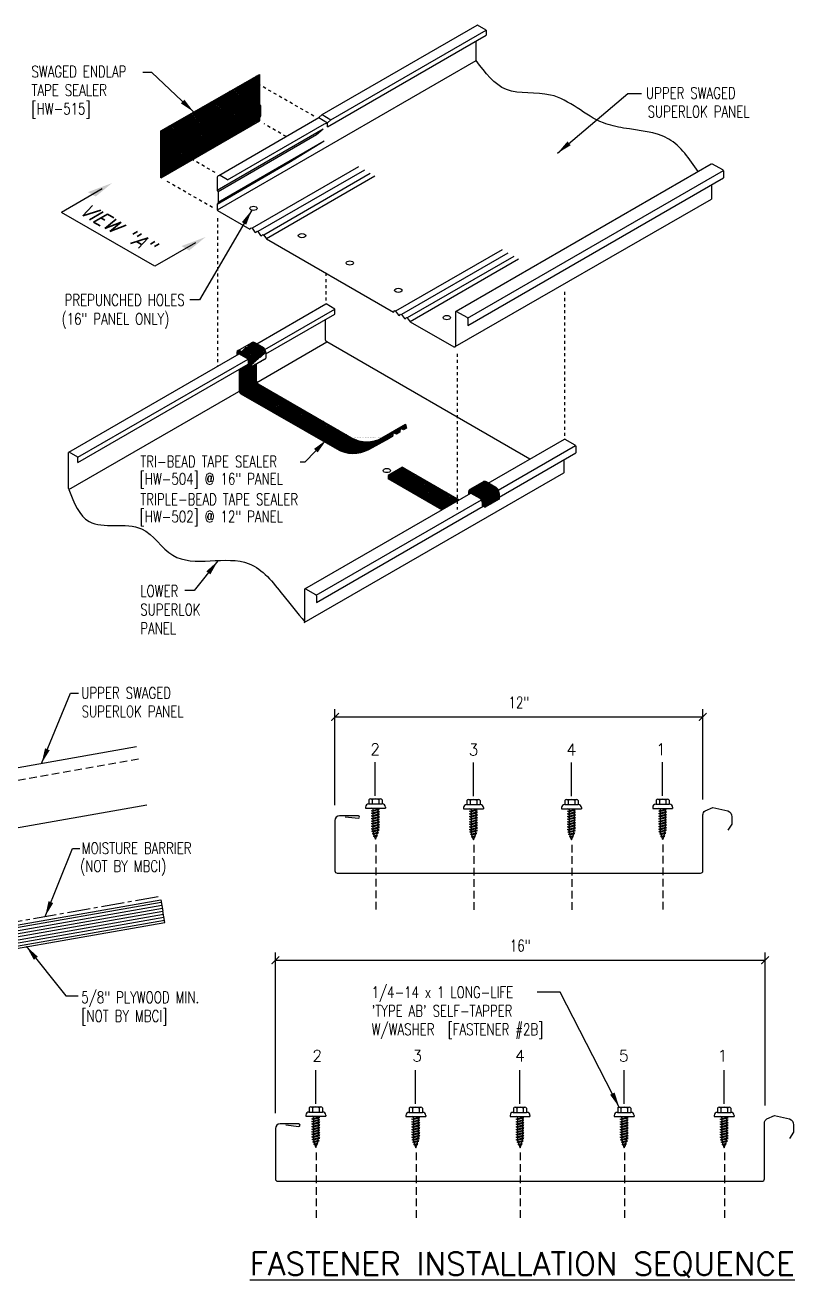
# Model space of a CAD drawing. Header units: inches. Extents: x 1.3 to 48.1, y 3.4 to 44.3.
# Drawn here: x 23.02 to 48.13, y 3.39 to 44.33 of the extents above; entities that cross this region are included whole.
import ezdxf
from ezdxf.enums import TextEntityAlignment as Align

# ---------------------------------------------------------------- set-up
doc = ezdxf.new("R2010")
doc.units = ezdxf.units.IN
doc.header["$MEASUREMENT"] = 0
for name, pattern in [('CENTER2', [1.125, 0.75, -0.125, 0.125, -0.125]), ('DASH2', [0.1875, 0.125, -0.0625]), ('HIDDEN', [0.375, 0.25, -0.125])]:
    doc.linetypes.add(name, pattern=pattern)
for name, color, linetype in [('BARRIER', 253, 'CENTER2'), ('DIM', 2, 'Continuous'), ('FASTENER', 9, 'Continuous'), ('PANEL', 11, 'Continuous'), ('TAPE', 8, 'Continuous'), ('TEXT', 2, 'Continuous'), ('WOOD', 3, 'Continuous')]:
    doc.layers.add(name, color=color, linetype=linetype)
doc.styles.add('ANNTEXT', font='romans.shx', dxfattribs={"height": 0.375})
doc.styles.add('TEXT', font='SIMPLEX', dxfattribs={"width": 0.75, "height": 6})
doc.styles.add('TEXT1', font='ROMANS.shx', dxfattribs={"width": 0.75, "height": 0.375})
doc.dimstyles.new('DETAIL$7', dxfattribs={"dimscale": 4, "dimtxt": 6, "dimasz": 0.125, "dimexe": 0.0625, "dimexo": 0.125, "dimgap": 0.0625, "dimtad": 1, "dimdec": 5, "dimzin": 3, "dimdsep": 46, "dimlunit": 4, "dimtxsty": 'TEXT', "dimblk": 'ARCHTICK', "dimcen": 0.0625, "dimclrd": 7, "dimclre": 7, "dimclrt": 2, "dimadec": 0, "dimazin": 0, "dimtfac": 0.666667, "dimtdec": 5, "dimtmove": 0, "dimatfit": 3, "dimfxl": 0, "dimfrac": 2, "dimtolj": 1, "dimtzin": 3, "dimarcsym": 0})
pattern_1 = [(45, (0.17754, 1.330756), (-0.026516504, 0.026516504), []), (135, (0.17754, 1.330756), (-0.026516504, -0.026516504), [])]

# ---------------------------------------------------------------- blocks, each defined once
blk = doc.blocks.new('_ArchTick')
at = {"color": 0, "linetype": 'ByBlock', "const_width": 0.15}
blk.add_lwpolyline([(-0.5, -0.5), (0.5, 0.5)], dxfattribs=at)
blk = doc.blocks.new('FD-F2b')
at = {"layer": 'TEXT', "style": 'TEXT1', "width": 0.75}
for s, height, p in [('1/4-14 x 1 LONG-LIFE', 0.09375, (0.005, -0.041)), ("'TYPE AB' SELF-TAPPER", 0.09375, (0.005, -0.193)), ('W/WASHER', 0.0938, (0.005, -0.344)), ('[FASTENER #2B]', 0.09375, (0.625, -0.344))]:
    blk.add_text(s, height=height, dxfattribs=at).set_placement(p)
blk.add_attdef('(QUANTITY)', (0.005, -0.496), '', height=0.0938, dxfattribs=at)
at = {"layer": 'TEXT', "style": 'TEXT1', "flags": 1}
for tag, p in [('Color', (0.02, -0.714)), ('Calc', (0.02, -0.714)), ('Opt1', (0.02, -0.714)), ('Opt2', (0.02, -0.714)), ('Opt3', (0.02, -0.714)), ('Description', (0.02, -0.714)), ('Multiple', (0.02, -0.714)), ('Part', (0.02, -0.714)), ('Spare1', (0.02, -0.902)), ('Spare2', (0.02, -0.902)), ('Spare3', (0.02, -0.902)), ('Spare4', (0.02, -0.902)), ('Spare5', (0.02, -0.902)), ('Spare6', (0.02, -0.902)), ('Spare7', (0.02, -0.902)), ('Spare8', (0.02, -0.902)), ('Spare9', (0.02, -0.902)), ('Spare10', (0.02, -0.902))]:
    blk.add_attdef(tag, p, '', height=0.0938, dxfattribs=at)
blk = doc.blocks.new('FZ6')
at = {"layer": 'FASTENER'}
for p, q in [((-0.324, 0.071), (-0.324, 0.037)), ((-0.324, 0.037), (0.324, 0.037)), ((-0.224, 0.171), (0.215, 0.171)), ((-0.215, 0.305), (-0.215, 0.171)), ((-0.161, 0.337), (0.161, 0.337)), ((-0.129, 0.035), (-0.124, 0.037)), ((-0.096, 0.017), (-0.129, 0.035)), ((-0.129, -0.049), (0.096, 0.015)), ((-0.124, 0.037), (-0.08, 0.037)), ((-0.107, 0.305), (-0.107, 0.171)), ((-0.096, 0.017), (-0.025, 0.037)), ((-0.08, 0.037), (0.08, 0.037)), ((-0.08, 0.021), (-0.08, -0.035)), ((0.08, 0.037), (0.08, 0.011)), ((0.129, -0.003), (0.096, 0.015)), ((0.107, 0.305), (0.107, 0.171)), ((0.215, 0.305), (0.215, 0.171)), ((0.324, 0.071), (0.324, 0.037)), ((-0.096, -0.068), (-0.129, -0.049)), ((-0.129, -0.134), (0.096, -0.069)), ((-0.096, -0.152), (-0.129, -0.134)), ((-0.129, -0.218), (0.096, -0.154)), ((-0.096, -0.237), (-0.129, -0.218)), ((-0.129, -0.303), (0.096, -0.238)), ((-0.096, -0.321), (-0.129, -0.303)), ((-0.129, -0.387), (0.096, -0.323)), ((-0.096, -0.406), (-0.129, -0.387)), ((-0.129, -0.471), (0.096, -0.407)), ((-0.096, -0.068), (0.129, -0.004)), ((-0.096, -0.152), (0.129, -0.088)), ((-0.096, -0.237), (0.129, -0.172)), ((-0.096, -0.321), (0.129, -0.257)), ((-0.096, -0.406), (0.129, -0.341)), ((-0.08, -0.063), (-0.08, -0.12)), ((-0.08, -0.148), (-0.08, -0.204)), ((-0.08, -0.232), (-0.08, -0.288)), ((-0.08, -0.317), (-0.08, -0.373)), ((-0.08, -0.401), (-0.08, -0.457)), ((0.08, -0.016), (0.08, -0.074)), ((0.08, -0.102), (0.08, -0.158)), ((0.08, -0.186), (0.08, -0.243)), ((0.08, -0.27), (0.08, -0.327)), ((0.08, -0.355), (0.08, -0.412)), ((0.129, -0.088), (0.096, -0.069)), ((0.129, -0.172), (0.096, -0.154)), ((0.129, -0.257), (0.096, -0.238)), ((0.129, -0.341), (0.096, -0.323)), ((0.129, -0.426), (0.096, -0.407)), ((-0.096, -0.49), (-0.129, -0.471)), ((-0.129, -0.556), (0.096, -0.491)), ((-0.096, -0.575), (-0.129, -0.556)), ((-0.129, -0.64), (0.096, -0.576)), ((-0.096, -0.659), (-0.129, -0.64)), ((-0.121, -0.722), (0.092, -0.662)), ((-0.088, -0.741), (-0.121, -0.722)), ((-0.096, -0.49), (0.129, -0.426)), ((-0.096, -0.575), (0.129, -0.51)), ((-0.096, -0.659), (0.129, -0.595)), ((-0.095, -0.799), (0.071, -0.752)), ((-0.061, -0.818), (-0.095, -0.799)), ((-0.088, -0.741), (0.125, -0.68)), ((-0.08, -0.485), (-0.08, -0.542)), ((-0.08, -0.57), (-0.08, -0.626)), ((-0.061, -0.818), (0.104, -0.771)), ((0.104, -0.771), (0.071, -0.752)), ((0.08, -0.44), (0.08, -0.496)), ((0.08, -0.524), (0.08, -0.58)), ((0.125, -0.68), (0.092, -0.662)), ((0.129, -0.51), (0.096, -0.491)), ((0.129, -0.595), (0.096, -0.576)), ((-0.063, -0.877), (0.034, -0.847)), ((-0.029, -0.895), (-0.063, -0.877)), ((-0.029, -0.895), (0.068, -0.866)), ((0.068, -0.866), (0.034, -0.847))]:
    blk.add_line(p, q, dxfattribs=at)
for centre, radius, start, end in [((-0.224, 0.071), 0.1, 90, 180), ((-0.161, 0.274), 0.0628, 29.8754, 150.1246), ((0, 0.141), 0.196, 56.9974, 123.0026), ((0.161, 0.274), 0.0628, 29.8754, 150.1246), ((0.224, 0.071), 0.1, 0, 90), ((0.676, -0.642), 0.757, 180.9696, 185.1765), ((0.676, -0.642), 0.757, 187.255, 191.3837), ((0.676, -0.642), 0.757, 193.4363, 197.6723), ((-0.676, -0.642), 0.757, 343.5473, 349.3968), ((-0.676, -0.642), 0.757, 351.6648, 356.0901), ((-0.676, -0.642), 0.757, 358.2537, 2.5109), ((0.676, -0.642), 0.757, 199.1495, 206.7351), ((-0.676, -0.642), 0.757, 333.2649, 342.2085)]:
    blk.add_arc(centre, radius, start, end, dxfattribs=at)

msp = doc.modelspace()

# ---------------------------------------------------------------- hatches: boundary and pattern name
at = {"layer": 'TAPE'}
h = msp.add_hatch(dxfattribs=at)
h.set_pattern_fill('ANSI37', color=256, scale=0.3, style=0)
h.set_pattern_definition([(45, (1.484022, 0.485865), (-0.026516504, 0.026516504), []), (135, (1.484022, 0.485865), (-0.026516504, -0.026516504), [])])
h.paths.add_polyline_path([(30.65999, 41.74113), (30.65999, 42.72258), (27.46104, 40.88716), (27.46104, 39.89577)])
h.paths.add_polyline_path([(30.69116, 41.35984), (30.69116, 41.70218), (27.49221, 39.85682), (27.49221, 39.51448)])
h.paths.add_polyline_path([(30.65999, 41.20649), (30.65999, 41.29967), (27.46104, 39.45431), (27.46104, 39.36112)])
h = msp.add_hatch(dxfattribs=at)
h.set_pattern_fill('ANSI37', color=256, scale=0.3, style=0)
h.set_pattern_definition(pattern_1)
h.paths.add_polyline_path([(30.69116, 41.70218), (30.65999, 41.74113), (27.46104, 39.89577), (27.49221, 39.85682)])
h.paths.add_polyline_path([(30.65999, 41.29967), (30.69116, 41.35984), (27.49221, 39.51448), (27.46104, 39.45431)])
h = msp.add_hatch(dxfattribs=at)
h.set_pattern_fill('ANSI37', color=256, scale=0.3, style=0)
h.set_pattern_definition(pattern_1)
h.paths.add_polyline_path([(27.46104, 40.88722), (27.46104, 39.89577), (27.49221, 39.85682), (27.49221, 39.51448), (27.46104, 39.45431), (27.46104, 39.36113), (27.44308, 39.35076), (27.44308, 40.87686)])
h = msp.add_hatch(dxfattribs=at)
h.set_pattern_fill('ANSI37', color=256, scale=0.3, style=0)
h.set_pattern_definition(pattern_1)
edge = h.paths.add_edge_path()
edge.add_line((29.96339, 33.7148), (30.39681, 33.96556))
edge.add_ellipse((30.03362, 33.58294), major_axis=(-0.07478, 0.12953), ratio=0.57735027, start_angle=-47.281155, end_angle=-3.393913)
edge.add_line((30.02933, 33.70744), (30.29126, 33.55649))
edge.add_ellipse((30.29115, 33.43443), major_axis=(-0.07478, 0.12953), ratio=0.57735027, start_angle=223.903559, end_angle=315.099655)
edge.add_line((30.39689, 33.37572), (30.39689, 33.19526))
edge.add_line((30.84005, 33.42725), (30.3705, 33.15616))
edge.add_ellipse((30.2945, 33.28496), major_axis=(-0.07478, 0.12953), ratio=0.57735027, start_angle=134.980967, end_angle=210.498728)
edge.add_line((30.86867, 33.6481), (30.86867, 33.46765))
edge.add_ellipse((30.76628, 33.55734), major_axis=(-0.07478, 0.12953), ratio=0.57735027, start_angle=179.055328, end_angle=210.498728)
edge.add_ellipse((30.76293, 33.70682), major_axis=(-0.07478, 0.12953), ratio=0.57735027, start_angle=223.903559, end_angle=315.099655)
edge.add_line((30.52379, 33.96674), (30.76304, 33.82887))
edge.add_arc((30.46129, 33.85848), 0.125, 60.000704, 121.05126)
h = msp.add_hatch(dxfattribs=at)
h.set_pattern_fill('ANSI37', color=256, scale=0.3, style=0)
h.set_pattern_definition(pattern_1)
edge = h.paths.add_edge_path()
edge.add_arc((30.27314, 33.42603), 0.01992, 1.648752, 51.133731, ccw=False)
edge.add_line((30.29305, 33.42661), (30.29305, 33.26821))
edge.add_line((30.29305, 33.26821), (30.20242, 33.21588))
edge.add_line((30.20242, 33.21588), (30.29445, 33.16286))
edge.add_ellipse((30.2945, 33.28496), major_axis=(-0.07478, 0.12953), ratio=0.57735027, start_angle=134.980967, end_angle=210.498728)
edge.add_line((30.39689, 33.19526), (30.39689, 33.37572))
edge.add_ellipse((30.29115, 33.43443), major_axis=(-0.07478, 0.12953), ratio=0.57735027, start_angle=226.096441, end_angle=314.940656)
edge.add_line((30.29126, 33.55649), (30.03771, 33.70261))
edge.add_ellipse((30.03362, 33.58294), major_axis=(-0.07478, 0.12953), ratio=0.57735027, start_angle=-47.281155, end_angle=-47.217215, ccw=False)
edge.add_ellipse((30.03362, 33.58294), major_axis=(-0.07478, 0.12953), ratio=0.57735027, start_angle=-47.217215, end_angle=-42.678534, ccw=False)
edge.add_line((30.03771, 33.70261), (30.02933, 33.70744))
edge.add_ellipse((30.03362, 33.58294), major_axis=(-0.07478, 0.12953), ratio=0.57735027, start_angle=-42.678534, end_angle=-3.393913)
edge.add_ellipse((30.03362, 33.58294), major_axis=(-0.07478, 0.12953), ratio=0.57735027, start_angle=-3.393913, end_angle=47.182444)
edge.add_line((29.92793, 33.63931), (29.92793, 33.56061))
edge.add_line((29.92793, 33.56061), (30.00129, 33.60297))
edge.add_line((30.00129, 33.60297), (30.28564, 33.44155))
h = msp.add_hatch(dxfattribs=at)
h.set_pattern_fill('ANSI37', color=256, scale=0.3, style=0)
h.set_pattern_definition(pattern_1)
edge = h.paths.add_edge_path()
edge.add_arc((30.68101, 32.73538), 0.125, 180, 240.000701, ccw=False)
edge.add_line((30.55601, 32.73538), (30.55601, 33.26326))
edge.add_line((30.55601, 33.26326), (30.3705, 33.15616))
edge.add_ellipse((30.2945, 33.28496), major_axis=(-0.07478, 0.12953), ratio=0.57735027, start_angle=134.980967, end_angle=180.944672, ccw=False)
edge.add_line((30.29446, 33.16286), (30.20242, 33.21588))
edge.add_line((30.20242, 33.21588), (30.0926, 33.15248))
edge.add_line((30.0926, 33.15248), (30.0926, 32.43175))
edge.add_arc((30.1551, 32.43175), 0.0625, 180, 240.000704)
edge.add_line((30.12385, 32.37762), (33.20044, 30.6014))
edge.add_arc((33.70043, 31.46743), 1, 240.000704, 298.749202)
edge.add_line((34.18141, 30.5907), (34.81545, 30.94038))
edge.add_line((34.81545, 30.94038), (35.42132, 31.30521))
edge.add_line((35.42132, 31.30521), (34.64874, 30.86041))
edge.add_arc((34.16384, 31.73498), 1, 240.000701, 299.005841, ccw=False)
edge.add_line((33.66385, 30.86895), (30.61851, 32.62713))
h = msp.add_hatch(dxfattribs=at)
h.set_pattern_fill('ANSI37', color=256, scale=0.3, style=0)
h.set_pattern_definition(pattern_1)
h.paths.add_polyline_path([(30.12385, 32.37762, -0.26795249), (30.0926, 32.43175), (30.0926, 33.15248), (29.99681, 33.09718), (29.99681, 32.41253, 0.26795259), (30.05931, 32.30428), (33.18343, 30.50062, 0.26162103), (34.22402, 30.48832), (34.90531, 30.85115), (34.81545, 30.94038), (34.18533, 30.59286, -0.26330199), (33.20044, 30.6014)])
h = msp.add_hatch(dxfattribs=at)
h.set_pattern_fill('ANSI37', color=256, scale=0.3, style=0)
h.set_pattern_definition(pattern_1)
h.paths.add_polyline_path([(35.25135, 31.16505), (35.35994, 31.12491), (35.45816, 31.18405), (35.42132, 31.30521), (34.81545, 30.94038), (34.90531, 30.85115), (35.00352, 30.91029), (35.01885, 31.02505), (35.12744, 30.98491), (35.18173, 31.0176), (35.23602, 31.05029)])
h = msp.add_hatch(dxfattribs=at)
h.set_pattern_fill('ANSI37', color=256, scale=0.3, style=0)
h.set_pattern_definition(pattern_1)
h.paths.add_polyline_path([(35.32764, 29.90836), (34.86423, 29.64081), (36.71171, 28.5742), (37.1061, 28.8019), (37.1061, 28.88159)])
h.paths.add_polyline_path([(34.86423, 29.64081), (34.86423, 29.53021), (36.61592, 28.5189), (36.71171, 28.5742)])
h = msp.add_hatch(dxfattribs=at)
h.set_pattern_fill('ANSI37', color=256, scale=0.3, style=0)
h.set_pattern_definition(pattern_1)
edge = h.paths.add_edge_path()
edge.add_ellipse((37.58931, 29.0422), major_axis=(-0.07478, 0.12953), ratio=0.57735027, start_angle=-47.281155, end_angle=-47.238348)
edge.add_ellipse((37.58931, 29.0422), major_axis=(-0.07478, 0.12953), ratio=0.57735027, start_angle=-47.238348, end_angle=-42.678534)
edge.add_line((37.59344, 29.16184), (37.58503, 29.16669))
edge.add_ellipse((37.58931, 29.0422), major_axis=(-0.07478, 0.12953), ratio=0.57735027, start_angle=-42.678534, end_angle=-5.721255)
edge.add_ellipse((37.58931, 29.0422), major_axis=(-0.07478, 0.12953), ratio=0.57735027, start_angle=-5.721255, end_angle=47.182444)
edge.add_line((37.48363, 29.09857), (37.48363, 29.01987))
edge.add_line((37.48363, 29.01987), (37.55699, 29.06222))
edge.add_line((37.55699, 29.06222), (37.84726, 28.89693))
edge.add_arc((37.77303, 28.76658), 0.15, 0, 60.340934, ccw=False)
edge.add_line((37.92303, 28.76658), (37.92303, 28.65271))
edge.add_line((37.92303, 28.65271), (38.01882, 28.59741))
edge.add_line((38.01882, 28.59741), (38.01882, 28.78408))
edge.add_ellipse((37.91344, 28.85524), major_axis=(-0.07478, 0.12953), ratio=0.57735027, start_angle=220.155815, end_angle=314.940656)
edge.add_line((37.91355, 28.9773), (37.59344, 29.16184))
h = msp.add_hatch(dxfattribs=at)
h.set_pattern_fill('ANSI37', color=256, scale=0.3, style=0)
h.set_pattern_definition(pattern_1)
edge = h.paths.add_edge_path()
edge.add_ellipse((38.37527, 29.12188), major_axis=(-0.07478, 0.12953), ratio=0.57735027, start_angle=220.155815, end_angle=268.886885)
edge.add_ellipse((38.37527, 29.12188), major_axis=(-0.07478, 0.12953), ratio=0.57735027, start_angle=268.886885, end_angle=314.940656)
edge.add_line((38.37538, 29.24394), (38.05528, 29.42848))
edge.add_ellipse((38.05115, 29.30884), major_axis=(-0.07478, 0.12953), ratio=0.57735027, start_angle=-47.281155, end_angle=-47.238348)
edge.add_ellipse((38.05115, 29.30884), major_axis=(-0.07478, 0.12953), ratio=0.57735027, start_angle=-47.238348, end_angle=-42.678534)
edge.add_line((38.05528, 29.42848), (38.04686, 29.43333))
edge.add_ellipse((38.05115, 29.30884), major_axis=(-0.07478, 0.12953), ratio=0.57735027, start_angle=-42.678534, end_angle=-3.404898)
edge.add_line((37.98094, 29.4407), (37.52235, 29.17539))
edge.add_ellipse((37.58931, 29.0422), major_axis=(-0.07478, 0.12953), ratio=0.57735027, start_angle=-42.678534, end_angle=-5.721255, ccw=False)
edge.add_ellipse((37.58931, 29.0422), major_axis=(-0.07478, 0.12953), ratio=0.57735027, start_angle=-47.238348, end_angle=-42.678534, ccw=False)
edge.add_line((37.59344, 29.16184), (37.91325, 28.97747))
edge.add_line((37.91325, 28.97747), (37.91325, 28.97747))
edge.add_line((37.91325, 28.97747), (37.91325, 28.97747))
edge.add_line((37.91325, 28.97747), (37.91355, 28.9773))
edge.add_ellipse((37.91344, 28.85524), major_axis=(-0.07478, 0.12953), ratio=0.57735027, start_angle=220.155815, end_angle=314.940656, ccw=False)
edge.add_line((38.01882, 28.78408), (38.01882, 28.59741))
edge.add_line((38.01882, 28.59741), (38.48065, 28.86405))
edge.add_line((38.48065, 28.86405), (38.48065, 29.05072))
h = msp.add_hatch(dxfattribs=at)
h.set_pattern_fill('ANSI37', color=256, scale=0.3, style=0)
h.set_pattern_definition(pattern_1)
h.paths.add_polyline_path([(37.17512, 28.84175), (37.1061, 28.88159), (37.1061, 28.8019)])

# ---------------------------------------------------------------- linework, layer by layer
at = {"layer": 'BARRIER'}
msp.add_line((3.34591, 11.67667), (27.44362, 15.9162), dxfattribs=at)
at = {"layer": 'DIM', "color": 7}
msp.add_line((27.24909, 36.46115), (24.19906, 38.22163), dxfattribs=at)
for points in [[(25.52945, 38.98993), (24.19906, 38.22163)], [(28.57948, 37.22945), (27.24909, 36.46115)]]:
    msp.add_lwpolyline(points, dxfattribs=at)
for points in [[(25.06705, 38.88185), (25.85418, 39.17747), (25.31874, 38.73657)], [(28.11708, 37.12137), (28.90422, 37.41699), (28.36878, 36.97609)]]:
    msp.add_solid(points, dxfattribs=at)
at = {"layer": 'FASTENER'}
for p, q in [((34.44015, 19.18522), (34.44015, 20.28704)), ((37.63878, 19.17439), (37.63878, 20.27621)), ((40.83726, 19.17439), (40.83726, 20.27621)), ((43.80921, 19.18522), (43.80921, 20.28704)), ((32.49644, 9.13328), (32.49644, 10.2351)), ((35.75644, 9.13328), (35.75644, 10.2351)), ((39.15644, 9.13328), (39.15644, 10.2351)), ((42.55644, 9.13328), (42.55644, 10.2351)), ((45.81644, 9.13328), (45.81644, 10.2351))]:
    msp.add_line(p, q, dxfattribs=at)
at = {"layer": 'FASTENER', "linetype": 'DASH2', "ltscale": 2}
for p, q in [((34.45249, 17.59745), (34.45249, 15.41104)), ((37.65112, 17.58662), (37.65112, 15.40021)), ((40.84961, 17.58662), (40.84961, 15.40021)), ((43.82155, 17.59745), (43.82155, 15.41104)), ((32.50878, 7.54551), (32.50878, 5.3591)), ((35.76878, 7.54551), (35.76878, 5.3591)), ((39.16878, 7.54551), (39.16878, 5.3591)), ((42.56878, 7.54551), (42.56878, 5.3591)), ((45.82878, 7.54551), (45.82878, 5.3591))]:
    msp.add_line(p, q, dxfattribs=at)
at = {"layer": 'PANEL'}
for p, q in [((32.70184, 41.40981), (37.76026, 44.32917)), ((38.05872, 44.16411), (37.77324, 44.32891)), ((32.88616, 41.01703), (38.05872, 44.0023)), ((32.99008, 41.2434), (38.05476, 44.16639)), ((37.73476, 43.17317), (37.73476, 43.81533)), ((38.05872, 44.16411), (38.05872, 44.0023)), ((29.29044, 38.2985), (37.73476, 43.17317)), ((32.59792, 41.31103), (32.70184, 41.40981)), ((32.70184, 41.40981), (32.99008, 41.2434)), ((29.33735, 39.42806), (32.59792, 41.31103)), ((29.61731, 39.28459), (32.78504, 41.11396)), ((32.59792, 41.31103), (32.88616, 41.14462)), ((32.78504, 41.11396), (32.88616, 41.14462)), ((32.88616, 41.14462), (32.99008, 41.2434)), ((32.88616, 41.01703), (32.88616, 41.14462)), ((32.73997, 40.93333), (29.27844, 38.93482)), ((32.52155, 40.75028), (29.30961, 38.89587)), ((32.77114, 40.53928), (29.30961, 38.54077)), ((32.77114, 40.53928), (31.62435, 39.835)), ((32.73997, 40.93333), (32.52155, 40.75028)), ((31.62435, 39.835), (29.27844, 38.48059)), ((37.07281, 34.99206), (45.39931, 39.79937)), ((33.89604, 39.70568), (30.42393, 37.70106)), ((34.08578, 39.59613), (30.61368, 37.59151)), ((34.27553, 39.48658), (30.80342, 37.48196)), ((34.42401, 39.40086), (30.89016, 37.36059)), ((37.45299, 34.77138), (45.79707, 39.58884)), ((37.45687, 34.52835), (45.79707, 39.34356)), ((45.40627, 39.11793), (45.40627, 38.654)), ((37.04921, 33.84066), (45.40627, 38.654)), ((29.29379, 38.28226), (30.34845, 37.67335)), ((30.34845, 37.67335), (30.39634, 37.71949)), ((30.39634, 37.71949), (30.42393, 37.70106)), ((30.42393, 37.70106), (30.51067, 37.57969)), ((30.51067, 37.57969), (30.53819, 37.5638)), ((30.53819, 37.5638), (30.58609, 37.60994)), ((30.58609, 37.60994), (30.61368, 37.59151)), ((30.61368, 37.59151), (30.70042, 37.47014)), ((30.70042, 37.47014), (30.72793, 37.45425)), ((30.72793, 37.45425), (30.77583, 37.50039)), ((30.77583, 37.50039), (30.80342, 37.48196)), ((30.80342, 37.48196), (30.89016, 37.36059)), ((30.89016, 37.36059), (35.0387, 34.96543)), ((38.57898, 37.00198), (35.10426, 34.99586)), ((38.76872, 36.89244), (35.29401, 34.88631)), ((38.95847, 36.78289), (35.48375, 34.77676)), ((39.11426, 36.69294), (35.58041, 34.65267)), ((30.57763, 33.93571), (32.82178, 35.23137)), ((33.11848, 35.06679), (32.83301, 35.2316)), ((30.83771, 33.74999), (33.11848, 35.06679)), ((30.86867, 33.60054), (33.11848, 34.89947)), ((33.11848, 34.89947), (33.11848, 35.06679)), ((35.0387, 34.96543), (35.07667, 35.01428)), ((35.07667, 35.01428), (35.10426, 34.99586)), ((35.10426, 34.99586), (35.20093, 34.87177)), ((35.20093, 34.87177), (35.22844, 34.85588)), ((35.22844, 34.85588), (35.26642, 34.90474)), ((35.26642, 34.90474), (35.29401, 34.88631)), ((35.29401, 34.88631), (35.39067, 34.76222)), ((32.81549, 34.05287), (32.81549, 34.72454)), ((35.39067, 34.76222), (35.41819, 34.74634)), ((35.41819, 34.74634), (35.45616, 34.79519)), ((35.45616, 34.79519), (35.48375, 34.77676)), ((35.48375, 34.77676), (35.58041, 34.65267)), ((35.58041, 34.65267), (36.99883, 33.83375)), ((30.57284, 32.67273), (32.86349, 33.99524)), ((39.47642, 30.17041), (32.86349, 33.99524)), ((24.44345, 30.39414), (30.00129, 33.60297)), ((24.74015, 30.22956), (30.29119, 33.43446)), ((24.74015, 30.06224), (30.29305, 33.26821)), ((24.4447, 29.17744), (29.98474, 32.37598)), ((38.12337, 29.38922), (40.60992, 30.82483)), ((24.43716, 29.21564), (24.43716, 30.38374)), ((24.74015, 30.22956), (24.45468, 30.39437)), ((38.45149, 29.16253), (40.97405, 30.61893)), ((38.48065, 28.931), (40.98379, 30.37618)), ((24.74015, 30.06224), (24.74015, 30.22956)), ((32.123, 24.84049), (40.58795, 29.72773)), ((32.14497, 25.93759), (37.55505, 29.0611)), ((32.50911, 25.73169), (37.90106, 28.84474)), ((32.51884, 25.48894), (37.96084, 28.63088)), ((26.98407, 18.87982), (15.40132, 16.82796))]:
    msp.add_line(p, q, dxfattribs=at)
at = {"layer": 'PANEL', "color": 9, "linetype": 'HIDDEN', "ltscale": 0.4}
for p, q in [((29.29379, 38.02814), (29.29379, 33.19946)), ((32.82178, 36.24537), (32.82178, 35.23137)), ((40.60698, 35.62895), (40.60698, 30.90229)), ((37.1061, 33.60772), (37.1061, 28.52493))]:
    msp.add_line(p, q, dxfattribs=at)
at = {"layer": 'PANEL', "color": 8, "linetype": 'DASH2', "ltscale": 2}
msp.add_line((26.71836, 20.38213), (15.13631, 18.33088), dxfattribs=at)
at = {"layer": 'PANEL'}
for points in [[(45.40627, 39.79697, -0.47795575), (45.43053, 39.80573), (45.43053, 39.80573), (45.76237, 39.61624, -0.26636253), (45.79707, 39.56113), (45.79707, 39.34356)], [(29.61731, 39.28459), (29.3823, 39.42028, 0.52839318), (29.27844, 39.35881, 0.30368161)], [(37.06548, 33.87037), (37.06548, 34.97313, -0.65196438), (37.09033, 34.99052), (37.09033, 34.99052), (37.42217, 34.80103, -0.26636253), (37.45687, 34.74592), (37.45687, 34.52835)], [(40.60992, 30.82483, -0.29719069), (40.62751, 30.82541), (40.62751, 30.82541), (40.95006, 30.64122, -0.26636253), (40.98379, 30.58766), (40.98379, 30.37618)], [(40.58795, 29.72773, 0.21490537), (40.60335, 29.75037), (40.60335, 30.15654)], [(32.123, 24.84049, 0.21490537), (32.1384, 24.86313), (32.1384, 25.92752)], [(32.1384, 25.92752, -0.52080425), (32.16256, 25.93817), (32.16256, 25.93817), (32.48511, 25.75398, -0.26636253), (32.51884, 25.70042), (32.51884, 25.48894)], [(33.46067, 18.49876), (33.88809, 18.45049, 0.41421356), (33.92833, 18.49073, 0.41421356), (33.88809, 18.53097), (33.27613, 18.53097, 0.41421356), (33.1247, 18.37954), (33.12461, 16.73643, 0.41433848), (33.19915, 16.66191), (45.05021, 16.66191, 0.41421464), (45.12474, 16.73644), (45.1247, 18.56145, -0.27334467), (45.20307, 18.69409), (45.45432, 18.80169), (45.94096, 18.6934, -0.31402705), (46.07392, 18.50257), (46.07392, 18.26318), (45.94331, 18.06061)], [(31.51696, 8.44683), (31.94438, 8.39855, 0.41421356), (31.98462, 8.43879, 0.41421356), (31.94438, 8.47903), (31.33243, 8.47903, 0.41421356), (31.181, 8.3276), (31.1809, 6.68449, 0.41433848), (31.25544, 6.60997), (47.05744, 6.60997, 0.41421464), (47.13197, 6.6845), (47.13193, 8.50951, -0.27334467), (47.2103, 8.64215), (47.46155, 8.74976), (47.94819, 8.64146, -0.31402705), (48.08115, 8.45063), (48.08115, 8.21125), (47.95054, 8.00867)]]:
    msp.add_lwpolyline(points, format="xyb", dxfattribs=at)
for points in [[(29.27844, 39.35881), (29.27844, 38.93482), (29.30961, 38.89587), (29.30961, 38.54077), (29.27844, 38.48059), (29.27844, 38.33952)], [(15.06444, 18.73849), (26.64637, 20.78971)]]:
    msp.add_lwpolyline(points, dxfattribs=at)
for centre, radius, start, end in [((37.76654, 44.31881), 0.01212, 56.440692, 121.253031), ((29.36534, 38.33213), 0.08721, 175.138186, 214.879682), ((32.82761, 35.22075), 0.01212, 56.440692, 121.253031), ((32.87675, 34.04512), 0.06175, 172.789328, 246.307737), ((37.0192, 33.87563), 0.04657, 244.062016, 353.512121), ((24.44928, 30.38352), 0.01212, 56.440692, 178.946754), ((24.52504, 29.21314), 0.08792, 178.373227, 203.964634)]:
    msp.add_arc(centre, radius, start, end, dxfattribs=at)
for centre in [(30.46857, 38.35359), (32.04918, 37.46135), (33.60844, 36.56912), (35.19081, 35.678), (36.77318, 34.78689), (34.81546, 29.79871), (34.81546, 29.79871)]:
    msp.add_ellipse(centre, major_axis=(-0.12, 0), ratio=0.57735027, dxfattribs=at)
for points in [[(44.967, 39.54977), (44.01141, 40.61341), (42.53812, 40.9726), (41.87934, 41.14022), (40.15451, 42.05015), (38.71716, 42.22975), (37.73476, 43.17317)], [(24.4447, 29.17744), (25.10631, 28.13347), (26.8169, 27.89433), (27.83368, 27.03342), (30.32181, 26.75841), (31.42233, 25.74206), (32.1384, 24.86313)]]:
    msp.add_spline(points, degree=3, dxfattribs=at)
at = {"layer": 'TAPE'}
for p, q in [((27.44308, 40.87686), (30.66021, 42.72271)), ((30.65999, 41.74113), (27.46082, 39.89565)), ((27.46104, 39.89577), (30.65999, 41.74113)), ((30.69116, 41.70218), (27.49199, 39.8567)), ((30.69116, 41.35984), (27.49199, 39.51436)), ((27.49221, 39.85682), (30.69116, 41.70218)), ((27.49221, 39.51448), (30.69116, 41.35984)), ((30.64225, 41.19625), (27.44308, 39.35076)), ((27.4433, 39.35089), (30.66042, 41.20674)), ((30.65999, 41.29967), (27.46082, 39.45418)), ((27.46104, 39.45431), (30.65999, 41.29967)), ((29.92793, 33.63931), (29.92793, 33.56061)), ((29.96339, 33.7148), (30.39681, 33.96556)), ((30.00129, 33.60297), (30.28564, 33.44155)), ((30.02933, 33.70744), (30.29126, 33.55649)), ((30.52379, 33.96674), (30.76304, 33.82887)), ((30.86867, 33.6481), (30.86867, 33.46765)), ((30.20242, 33.21588), (30.2949, 33.1626)), ((30.29305, 33.42661), (30.29305, 33.26821)), ((30.84005, 33.42725), (30.3705, 33.15616)), ((30.39689, 33.37572), (30.39689, 33.19526)), ((30.55601, 33.26326), (30.55601, 32.73538)), ((30.61851, 32.62713), (33.66385, 30.86895)), ((34.64874, 30.86041), (35.42132, 31.30521)), ((35.32764, 29.90836), (34.86423, 29.64081)), ((35.32764, 29.90836), (37.17512, 28.84175)), ((34.86423, 29.64081), (36.71171, 28.5742)), ((34.86423, 29.64081), (34.86423, 29.53021)), ((36.61592, 28.5189), (34.86423, 29.53021)), ((37.48363, 29.09857), (37.48363, 29.01987)), ((37.52235, 29.17539), (37.98691, 29.44416)), ((37.98094, 29.4407), (37.52235, 29.17539)), ((37.58503, 29.16669), (37.91355, 28.9773)), ((37.59344, 29.16184), (37.91325, 28.97747)), ((38.04686, 29.43333), (38.37538, 29.24394)), ((38.05528, 29.42848), (38.04686, 29.43333)), ((38.37538, 29.24394), (38.05528, 29.42848)), ((37.55612, 29.06271), (37.84726, 28.89693)), ((37.92303, 28.76658), (37.92303, 28.65271)), ((38.48065, 28.86405), (38.01882, 28.59741)), ((38.01882, 28.78408), (38.01882, 28.59741)), ((38.48065, 29.05072), (38.48065, 28.86405)), ((37.92303, 28.65271), (38.01882, 28.59741))]:
    msp.add_line(p, q, dxfattribs=at)
at = {"layer": 'TAPE', "linetype": 'HIDDEN', "ltscale": 0.4}
for p, q in [((32.43171, 41.36296), (30.67816, 42.37537)), ((31.53174, 40.69343), (30.81829, 41.10535)), ((29.21458, 39.51711), (27.46104, 40.52952)), ((29.12608, 38.37909), (27.60116, 39.2595))]:
    msp.add_line(p, q, dxfattribs=at)
at = {"layer": 'TAPE'}
msp.add_lwpolyline([(30.65999, 42.72258), (30.65999, 41.74113), (30.69116, 41.70218), (30.69116, 41.35984), (30.65999, 41.29967), (30.65999, 41.20674)], dxfattribs=at)
for points in [[(27.46104, 40.88722), (27.46104, 39.89577), (27.49221, 39.85682), (27.49221, 39.51448), (27.46104, 39.45431), (27.46104, 39.36113), (27.44308, 39.35076), (27.44308, 40.87686)], [(35.25135, 31.16505), (35.23602, 31.05029), (35.18173, 31.0176), (35.12744, 30.98491), (35.01885, 31.02505), (35.00352, 30.91029), (34.90531, 30.85115), (34.81545, 30.94038), (35.42132, 31.30521), (35.45816, 31.18405), (35.35994, 31.12491)]]:
    msp.add_lwpolyline(points, close=True, dxfattribs=at)
msp.add_lwpolyline([(29.99681, 33.09718), (29.99681, 32.41253, 0.26795261), (30.05931, 32.30428), (33.18343, 30.50062, 0.26162102), (34.22402, 30.48832), (34.90531, 30.85115), (34.81545, 30.94038), (34.18533, 30.59286, -0.26330199), (33.20044, 30.6014), (30.12385, 32.37762, -0.26795249), (30.0926, 32.43175), (30.0926, 33.15248)], format="xyb", dxfattribs=at)
for centre, radius, start, end in [((30.46129, 33.85848), 0.125, 60.000704, 121.05126), ((30.27314, 33.42603), 0.01992, 1.648752, 51.133731), ((30.68101, 32.73538), 0.125, 180, 240.000704), ((34.16384, 31.73498), 1, 240.000704, 299.005841), ((37.77303, 28.76658), 0.15, 360, 60.340934)]:
    msp.add_arc(centre, radius, start, end, dxfattribs=at)
for centre, start_param, end_param in [((30.03362, 33.58294), -0.05923495, 0.823489), ((30.03362, 33.58294), -0.82521182, -0.05923495), ((30.76293, 33.70682), 3.90785431, 5.49952645), ((30.29115, 33.43443), 3.90785431, 5.49952645), ((30.2945, 33.28496), 2.35586231, 3.67389588), ((30.76628, 33.55734), 3.12510502, 3.67389588), ((37.58931, 29.0422), -0.09985474, 0.823489), ((37.58931, 29.0422), -0.82521182, 0.823489), ((37.58931, 29.0422), -0.74488094, -0.09985474), ((37.58931, 29.0422), -0.82446471, -0.74488094), ((37.58931, 29.0422), -0.82521182, -0.82446471), ((38.05115, 29.30884), -0.82521182, 0.06047507), ((38.05115, 29.30884), -0.05942667, 0.06047507), ((38.05115, 29.30884), -0.74488094, -0.05942667), ((38.05115, 29.30884), -0.82446471, -0.74488094), ((38.05115, 29.30884), -0.82521182, -0.82446471), ((38.37527, 29.12188), 3.84244383, 5.49952645), ((38.37527, 29.12188), 5.4967514, 5.49952645), ((38.37527, 29.12188), 4.69296146, 5.4967514), ((38.37527, 29.12188), 3.84244383, 4.69296146), ((37.91344, 28.85524), 3.84244383, 5.49952645), ((37.91344, 28.85524), 5.4967514, 5.49952645), ((37.91344, 28.85524), 3.84244383, 5.4967514)]:
    msp.add_ellipse(centre, major_axis=(-0.07478, 0.12953), ratio=0.57735027, start_param=start_param, end_param=end_param, dxfattribs=at)
at = {"layer": 'TEXT', "color": 7}
for p, q in [((33.1247, 18.87954), (33.1247, 22.00907)), ((33.1247, 21.75907), (45.1247, 21.75907)), ((45.1247, 19.06145), (45.1247, 22.00907)), ((31.181, 8.8276), (31.181, 14.07095)), ((47.15299, 9.08654), (47.15299, 14.07095)), ((31.181, 13.82095), (47.15299, 13.82095))]:
    msp.add_line(p, q, dxfattribs=at)
at = {"layer": 'WOOD', "color": 3, "linetype": 'CONTINUOUS'}
for p, q in [((3.36872, 11.54732), (27.44756, 15.79307)), ((27.44756, 15.79307), (27.51268, 15.42376)), ((27.5778, 15.05446), (27.51268, 15.42376)), ((3.49896, 10.80871), (27.5778, 15.05446))]:
    msp.add_line(p, q, dxfattribs=at)
at = {"layer": 'WOOD', "color": 9, "linetype": 'CONTINUOUS'}
for p, q in [((3.38174, 11.47346), (27.46059, 15.71921)), ((3.39911, 11.37498), (27.47795, 15.62073)), ((3.41647, 11.2765), (27.49532, 15.52225)), ((3.43384, 11.17801), (27.51268, 15.42376)), ((3.4512, 11.07953), (27.53005, 15.32528)), ((3.46857, 10.98105), (27.54741, 15.2268)), ((3.48593, 10.88257), (27.56478, 15.12832))]:
    msp.add_line(p, q, dxfattribs=at)

# ---------------------------------------------------------------- block references
at = {"layer": 'FASTENER'}
for p in [(34.44503, 18.7489), (37.64367, 18.72815), (40.84215, 18.72815), (43.8141, 18.73898), (32.50133, 8.69696), (35.76133, 8.68705), (39.16133, 8.68705), (42.56133, 8.68705), (45.82133, 8.68705)]:
    msp.add_blockref('FZ6', p, dxfattribs=at)
at = {"layer": 'TEXT', "color": 7, "xscale": 0.25, "yscale": 0.25, "zscale": 0.25, "rotation": 180}
for p in [(33.1247, 21.75907), (31.181, 13.82095)]:
    msp.add_blockref('_ArchTick', p, dxfattribs=at)
at = {"layer": 'TEXT', "color": 7, "xscale": 0.25, "yscale": 0.25, "zscale": 0.25}
for p in [(45.1247, 21.75907), (47.15299, 13.82095)]:
    msp.add_blockref('_ArchTick', p, dxfattribs=at)
at = {"layer": 'TEXT', "xscale": 4, "yscale": 4, "zscale": 4}
msp.add_blockref('FD-F2b', (34.3011, 12.75314), dxfattribs=at)

# ---------------------------------------------------------------- texts
at = {"layer": 'DIM', "style": 'TEXT1', "oblique": 30}
msp.add_text('VIEW "A"', height=0.45, rotation=330.006428, dxfattribs=at).set_placement((24.74835, 38.19305))
at = {"layer": 'TEXT', "style": 'TEXT1', "width": 0.75}
for s, p in [('SWAGED ENDLAP', (23.22488, 42.62682)), ('TAPE SEALER', (23.22488, 42.01968)), ('UPPER SWAGED', (43.26945, 41.92455)), ('[HW-515]', (23.22488, 41.41254)), ('SUPERLOK PANEL', (43.32302, 41.31741)), ('TRI-BEAD TAPE SEALER', (26.7755, 29.90298)), ('[HW-504] @ 16" PANEL', (26.75334, 29.3382)), ('TRIPLE-BEAD TAPE SEALER', (26.7755, 28.67264)), ('[HW-502] @ 12" PANEL', (26.75334, 28.10785)), ('LOWER', (26.77385, 25.6777)), ('SUPERLOK', (26.77385, 25.07056)), ('PANEL', (26.77385, 24.46342)), ('UPPER SWAGED', (24.84913, 22.35513)), ('SUPERLOK PANEL', (24.86084, 21.74798)), ('MOISTURE BARRIER', (24.86647, 17.28828)), ('(NOT BY MBCI)', (24.81321, 16.70342)), ('5/8" PLYWOOD MIN.', (24.8512, 12.42164)), ('[NOT BY MBCI]', (24.8512, 11.81449))]:
    msp.add_text(s, height=0.375, dxfattribs=at).set_placement(p)
for s, p in [('PREPUNCHED HOLES', (28.22281, 35.17364)), ('(16" PANEL ONLY)', (27.72567, 34.55806))]:
    msp.add_text(s, height=0.375, dxfattribs=at).set_placement(p, align=Align.RIGHT)
at = {"layer": 'TEXT', "style": 'ANNTEXT'}
for s, p in [('2', (34.43597, 20.51625)), ('3', (37.64336, 20.50542)), ('4', (40.83726, 20.50542)), ('1', (43.75911, 20.51625)), ('2', (32.54483, 10.51685)), ('3', (35.80483, 10.51685)), ('4', (39.15644, 10.51685)), ('5', (42.54607, 10.51685)), ('1', (45.76633, 10.51685))]:
    msp.add_text(s, height=0.375, dxfattribs=at).set_placement(p, align=Align.CENTER)
at = {"layer": 'TEXT', "color": 2, "style": 'TEXT1'}
msp.add_text('%%UFASTENER INSTALLATION SEQUENCE', height=0.75, dxfattribs=at).set_placement((39.23991, 3.54091), align=Align.CENTER)
at = {"layer": 'TEXT', "color": 2, "char_height": 0.375, "attachment_point": 5, "style": 'TEXT1'}
for s, insert in [('\\A1;12"', (39.1247, 22.23229)), ('\\A1;16"', (39.16699, 14.29417))]:
    msp.add_mtext(s, dxfattribs=dict(at, insert=insert))

# ---------------------------------------------------------------- leaders
msp.add_leader([(23.55281, 20.24183), (24.50202, 22.53493), (24.75958, 22.53493)], dimstyle='DETAIL$7')
at = {"layer": 'TEXT', "color": 7}
for points in [[(28.52026, 41.4949), (27.14881, 42.78735), (26.85845, 42.78735)], [(40.38046, 40.14887), (42.68123, 42.10092), (43.12445, 42.10092)], [(30.41122, 38.29273), (28.70442, 35.36964), (28.38905, 35.36964)], [(29.30808, 26.85037), (28.53263, 25.88445), (28.22226, 25.88445)], [(23.05689, 14.27677), (24.34427, 12.65591), (24.74603, 12.65591)]]:
    msp.add_leader(points, dimstyle='DETAIL$7', dxfattribs=at)
at = {"layer": 'TEXT'}
for points in [[(32.85086, 30.80322), (32.13703, 30.07546), (31.99317, 30.07546)], [(23.67151, 15.25257), (24.55798, 17.46391), (24.80266, 17.46391)], [(42.40036, 9.02362), (40.47092, 12.78216), (39.71849, 12.78216)]]:
    msp.add_leader(points, dimstyle='DETAIL$7', dxfattribs=at)

doc.saveas('drawing.dxf')
